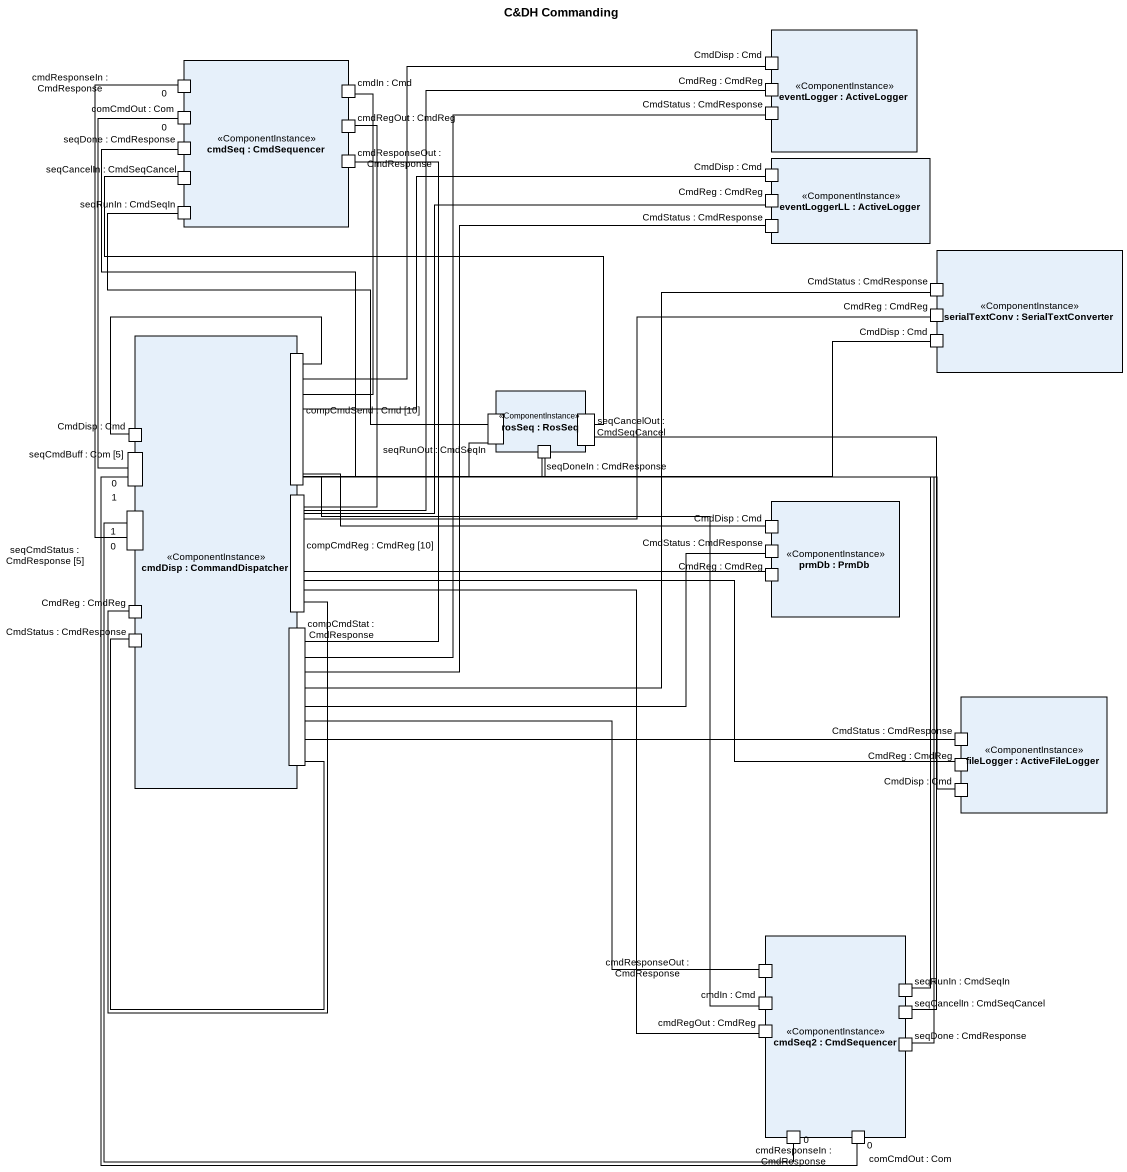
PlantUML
@startuml
title C&DH Commanding
rectangle "eventLogger : ActiveLogger" as eventLogger <<ComponentInstance>> {
  port "CmdDisp : Cmd" as CmdDisp_Cmd
  port "CmdReg : CmdReg" as CmdReg_CmdReg
  port "CmdStatus : CmdResponse" as CmdStatus_CmdResponse
}
rectangle "cmdSeq : CmdSequencer" as cmdSeq <<ComponentInstance>> {
  port "cmdResponseIn : CmdResponse" as cmdResponseIn_CmdResponse
  port "cmdIn : Cmd" as cmdIn_Cmd
  port "comCmdOut : Com" as comCmdOut_Com
  port "cmdRegOut : CmdReg" as cmdRegOut_CmdReg
  port "seqDone : CmdResponse" as seqDone_CmdResponse
  port "cmdResponseOut : CmdResponse" as cmdResponseOut_CmdResponse
  port "seqCancelIn : CmdSeqCancel" as seqCancelIn_CmdSeqCancel
  port "seqRunIn : CmdSeqIn" as seqRunIn_CmdSeqIn
}
rectangle "eventLoggerLL : ActiveLogger" as eventLoggerLL <<ComponentInstance>> {
  port "CmdDisp : Cmd" as CmdDisp_Cmd_2
  port "CmdReg : CmdReg" as CmdReg_CmdReg_2
  port "CmdStatus : CmdResponse" as CmdStatus_CmdResponse_2
}
rectangle "serialTextConv : SerialTextConverter" as serialTextConv <<ComponentInstance>> {
  port "CmdStatus : CmdResponse" as CmdStatus_CmdResponse_3
  port "CmdReg : CmdReg" as CmdReg_CmdReg_3
  port "CmdDisp : Cmd" as CmdDisp_Cmd_3
}
rectangle "cmdDisp : CommandDispatcher" as cmdDisp <<ComponentInstance>> {
  port "compCmdSend : Cmd [10]" as compCmdSend_Cmd_10
  port "CmdDisp : Cmd" as CmdDisp_Cmd_4
  port "seqCmdBuff : Com [5]" as seqCmdBuff_Com_5
  port "seqCmdStatus : CmdResponse [5]" as seqCmdStatus_CmdResponse_5
  port "compCmdReg : CmdReg [10]" as compCmdReg_CmdReg_10
  port "CmdReg : CmdReg" as CmdReg_CmdReg_5
  port "CmdStatus : CmdResponse" as CmdStatus_CmdResponse_5
  port "compCmdStat : CmdResponse" as compCmdStat_CmdResponse
}
rectangle "rosSeq : RosSeq" as rosSeq <<ComponentInstance>> {
  port "seqRunOut : CmdSeqIn" as seqRunOut_CmdSeqIn
  port "seqCancelOut : CmdSeqCancel" as seqCancelOut_CmdSeqCancel
  port "seqDoneIn : CmdResponse" as seqDoneIn_CmdResponse
}
rectangle "prmDb : PrmDb" as prmDb <<ComponentInstance>> {
  port "CmdDisp : Cmd" as CmdDisp_Cmd_5
  port "CmdStatus : CmdResponse" as CmdStatus_CmdResponse_4
  port "CmdReg : CmdReg" as CmdReg_CmdReg_4
}
rectangle "fileLogger : ActiveFileLogger" as fileLogger <<ComponentInstance>> {
  port "CmdStatus : CmdResponse" as CmdStatus_CmdResponse_6
  port "CmdReg : CmdReg" as CmdReg_CmdReg_6
  port "CmdDisp : Cmd" as CmdDisp_Cmd_6
}
rectangle "cmdSeq2 : CmdSequencer" as cmdSeq2 <<ComponentInstance>> {
  port "cmdResponseOut : CmdResponse" as cmdResponseOut_CmdResponse_2
  port "seqRunIn : CmdSeqIn" as seqRunIn_CmdSeqIn_2
  port "cmdIn : Cmd" as cmdIn_Cmd_2
  port "cmdRegOut : CmdReg" as cmdRegOut_CmdReg_2
  port "seqCancelIn : CmdSeqCancel" as seqCancelIn_CmdSeqCancel_2
  port "seqDone : CmdResponse" as seqDone_CmdResponse_2
  port "cmdResponseIn : CmdResponse" as cmdResponseIn_CmdResponse_2
  port "comCmdOut : Com" as comCmdOut_Com_2
}
CmdReg_CmdReg -- compCmdReg_CmdReg_10
comCmdOut_Com "0" -- "0" seqCmdBuff_Com_5
cmdRegOut_CmdReg -- compCmdReg_CmdReg_10
CmdStatus_CmdResponse -- compCmdStat_CmdResponse
seqDone_CmdResponse -- seqDoneIn_CmdResponse
cmdResponseOut_CmdResponse -- compCmdStat_CmdResponse
seqCancelIn_CmdSeqCancel -- seqCancelOut_CmdSeqCancel
CmdDisp_Cmd_2 -left- compCmdSend_Cmd_10
CmdStatus_CmdResponse_2 -- compCmdStat_CmdResponse
CmdStatus_CmdResponse_3 -- compCmdStat_CmdResponse
CmdReg_CmdReg_3 -left- compCmdReg_CmdReg_10
compCmdSend_Cmd_10 -up- cmdIn_Cmd
compCmdSend_Cmd_10 -up- CmdDisp_Cmd
compCmdSend_Cmd_10 -left- CmdDisp_Cmd_4
compCmdSend_Cmd_10 -right- CmdDisp_Cmd_5
compCmdSend_Cmd_10 -right- CmdDisp_Cmd_6
CmdDisp_Cmd_3 -left- compCmdSend_Cmd_10
seqRunOut_CmdSeqIn -up- seqRunIn_CmdSeqIn
seqRunOut_CmdSeqIn -- seqRunIn_CmdSeqIn_2
seqDoneIn_CmdResponse -- seqDone_CmdResponse_2
seqCmdStatus_CmdResponse_5 "0" -up- "0" cmdResponseIn_CmdResponse
compCmdReg_CmdReg_10 -up- CmdReg_CmdReg_2
CmdStatus_CmdResponse_4 -left- compCmdStat_CmdResponse
CmdReg_CmdReg_4 -left- compCmdReg_CmdReg_10
CmdReg_CmdReg_5 -right- compCmdReg_CmdReg_10
CmdStatus_CmdResponse_5 -right- compCmdStat_CmdResponse
CmdStatus_CmdResponse_6 -left- compCmdStat_CmdResponse
CmdReg_CmdReg_6 -left- compCmdReg_CmdReg_10
cmdResponseOut_CmdResponse_2 -left- compCmdStat_CmdResponse
cmdIn_Cmd_2 -up- compCmdSend_Cmd_10
cmdRegOut_CmdReg_2 -up- compCmdReg_CmdReg_10
seqCancelIn_CmdSeqCancel_2 -up- seqCancelOut_CmdSeqCancel
cmdResponseIn_CmdResponse_2 "0" -up- "1" seqCmdStatus_CmdResponse_5
comCmdOut_Com_2 "0" -up- "1" seqCmdBuff_Com_5
@enduml
